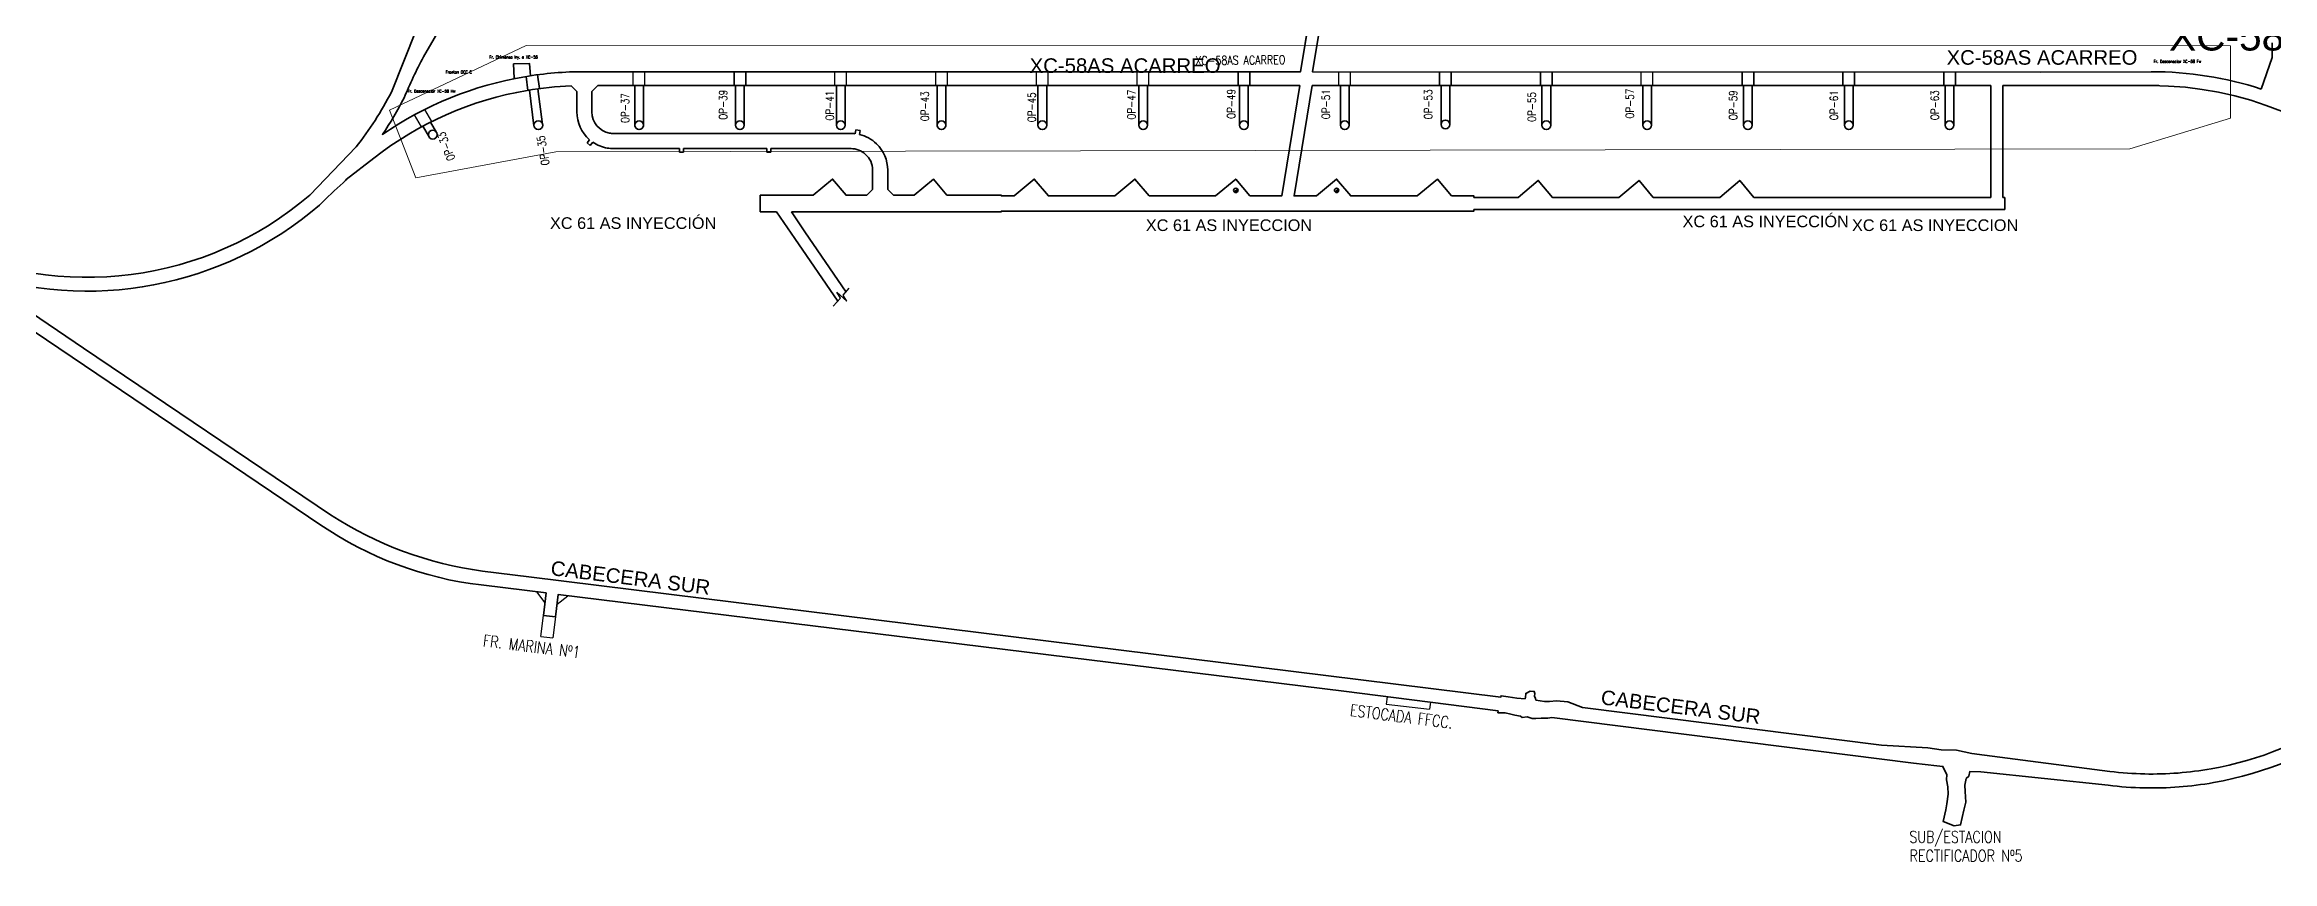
# Model space of a CAD drawing. Header units: millimetres. Extents: x -28 to 1943, y -5245 to 2752.
# Drawn here: x 784 to 1549, y -3154 to -2874 of the extents above; entities that cross this region are included whole.
import ezdxf

# ---------------------------------------------------------------- set-up
doc = ezdxf.new("R2010")
doc.units = ezdxf.units.MM
doc.linetypes.add('CONTINUA', pattern=[0])
doc.layers.add('237', color=1, linetype='Continuous', lineweight=18, transparency=0.5)
doc.styles.add('ARIAL', font='arial.ttf')
doc.styles.add('DG-T1-473 TO 560$1$Standard', font='arial.ttf')
doc.styles.add('ROMANS', font='romans.shx', dxfattribs={"width": 0.8})

msp = doc.modelspace()

# ---------------------------------------------------------------- hatches: boundary and pattern name
at = {"lineweight": 35}
for points in [[(1192.578, -2924.321, 0.6655196), (1193.854, -2923.787, 0.2008265), (1193.631, -2923.253)], [(1227.219, -2924.321, 0.6655196), (1228.495, -2923.787, 0.2008265), (1228.272, -2923.253)]]:
    msp.add_hatch(color=7, dxfattribs=at).paths.add_polyline_path(points)

# ---------------------------------------------------------------- linework, layer by layer
at = {"color": 7, "lineweight": 35}
for p, q in [((1215.361, -2882.982), (1223.515, -2833.561)), ((949.828, -2889.397), (949.208, -2884.634)), ((953.784, -2888.803), (953.165, -2884.043)), ((969.247, -2882.982), (1215.361, -2882.982)), ((1020.684, -2887.782), (1020.684, -2882.982)), ((1024.684, -2887.782), (1024.684, -2882.982)), ((1024.684, -2887.782), (1024.684, -2882.982)), ((1193.889, -2887.782), (1193.889, -2882.982)), ((1197.889, -2887.782), (1197.889, -2882.982)), ((1469.621, -2883.146), (1219.415, -2882.982)), ((1263.127, -2887.782), (1263.127, -2882.982)), ((1267.127, -2887.782), (1267.127, -2882.982)), ((1297.812, -2887.782), (1297.812, -2882.982)), ((1301.812, -2887.782), (1301.812, -2882.982)), ((1367.094, -2887.782), (1367.094, -2882.982)), ((1371.094, -2887.782), (1371.094, -2882.982)), ((1401.735, -2887.782), (1401.735, -2882.982)), ((1405.735, -2887.782), (1405.735, -2882.982)), ((1436.376, -2887.782), (1436.376, -2882.982)), ((1440.376, -2887.782), (1440.376, -2882.982)), ((951.915, -2901.575), (950.321, -2889.315)), ((951.915, -2901.575), (950.321, -2889.315)), ((954.889, -2901.189), (953.289, -2888.87)), ((954.889, -2901.189), (953.289, -2888.87)), ((966.647, -2889.812), (964.647, -2887.872)), ((966.647, -2889.812), (966.647, -2890.945)), ((966.647, -2890.945), (966.647, -2896.834)), ((971.847, -2889.782), (973.847, -2887.782)), ((971.847, -2889.782), (971.847, -2890.945)), ((971.847, -2890.945), (971.847, -2896.834)), ((973.847, -2887.782), (1215.075, -2887.782)), ((986.543, -2901.769), (986.543, -2887.782)), ((986.543, -2901.769), (986.543, -2893.782)), ((989.543, -2901.769), (989.543, -2887.782)), ((989.543, -2901.769), (989.543, -2893.782)), ((1021.184, -2901.622), (1021.184, -2887.782)), ((1024.184, -2901.622), (1024.184, -2887.782)), ((1055.825, -2901.223), (1055.825, -2887.782)), ((1058.825, -2901.223), (1058.825, -2887.782)), ((1090.466, -2901.769), (1090.466, -2887.782)), ((1093.466, -2901.769), (1093.466, -2887.782)), ((1125.107, -2901.252), (1125.107, -2887.782)), ((1128.107, -2901.252), (1128.107, -2887.782)), ((1159.748, -2901.503), (1159.748, -2887.782)), ((1162.748, -2901.503), (1162.748, -2887.782)), ((1194.389, -2901.451), (1194.389, -2887.782)), ((1197.389, -2901.451), (1197.389, -2887.782)), ((1219.331, -2887.782), (1452.528, -2887.778)), ((1229.03, -2901.252), (1229.03, -2887.782)), ((1232.03, -2901.252), (1232.03, -2887.782)), ((1263.627, -2901.105), (1263.627, -2887.782)), ((1266.627, -2901.105), (1266.627, -2887.782)), ((1298.312, -2901.304), (1298.312, -2887.782)), ((1301.312, -2901.304), (1301.312, -2887.782)), ((1332.953, -2901.451), (1332.953, -2887.782)), ((1335.953, -2901.451), (1335.953, -2887.782)), ((1367.594, -2901.304), (1367.594, -2887.782)), ((1370.594, -2901.304), (1370.594, -2887.782)), ((1402.235, -2901.304), (1402.235, -2887.782)), ((1405.235, -2901.304), (1405.235, -2887.782)), ((1436.876, -2901.304), (1436.876, -2887.782)), ((1439.876, -2901.304), (1439.876, -2887.782)), ((1456.728, -2887.778), (1469.608, -2887.778)), ((1469.608, -2887.778), (1510.241, -2887.782)), ((918.457, -2903.945), (916.397, -2900.326, 1447.992)), ((915.85, -2905.429), (913.733, -2901.71, 1488.328)), ((1192.578, -2924.321), (1193.631, -2923.253)), ((1227.219, -2924.321), (1228.272, -2923.253))]:
    msp.add_line(p, q, dxfattribs=at)
at = {"color": 3}
for p, q in [((986.043, -2887.782), (986.043, -2882.982)), ((986.043, -2887.782), (986.043, -2882.982)), ((990.043, -2887.782), (990.043, -2882.982)), ((990.043, -2887.782), (990.043, -2882.982)), ((1089.966, -2887.782), (1089.966, -2882.982)), ((1093.966, -2887.782), (1093.966, -2882.982)), ((1124.607, -2887.782), (1124.607, -2882.982)), ((1128.607, -2887.782), (1128.607, -2882.982)), ((1159.248, -2887.782), (1159.248, -2882.982)), ((1163.248, -2887.782), (1163.248, -2882.982)), ((1228.53, -2887.782), (1228.53, -2882.982)), ((1232.53, -2887.782), (1232.53, -2882.982)), ((1332.453, -2887.782), (1332.453, -2882.982)), ((1336.453, -2887.782), (1336.453, -2882.982)), ((913.282, -2901.952), (910.9, -2897.784)), ((916.835, -2900.107), (914.449, -2895.933)), ((1456.728, -2926.186), (1457.412, -2926.186))]:
    msp.add_line(p, q, dxfattribs=at)
for p, q in [((1055.325, -2887.782), (1055.325, -2882.982)), ((1059.325, -2887.782), (1059.325, -2882.982))]:
    msp.add_line(p, q)
at = {"color": 254, "lineweight": 35}
for p, q in [((1452.528, -2887.778), (1452.528, -2926.186)), ((1456.728, -2887.778), (1456.728, -2926.186)), ((993.006, -2904.232), (979.247, -2904.232)), ((1002.745, -2904.232), (993.006, -2904.232)), ((1060.868, -2904.232), (1002.745, -2904.232)), ((993.006, -2909.432), (979.247, -2909.432)), ((1001.903, -2909.432), (993.006, -2909.432)), ((1031.88, -2909.432), (1003.303, -2909.432)), ((1060.868, -2909.432), (1033.28, -2909.432)), ((1068.268, -2919.617), (1068.268, -2916.832)), ((1073.468, -2919.617), (1073.468, -2916.832)), ((1066.268, -2925.436), (1068.268, -2923.436)), ((1068.268, -2923.436), (1068.268, -2919.617)), ((1073.468, -2923.436), (1073.468, -2919.617)), ((1073.468, -2923.436), (1075.468, -2925.436)), ((1035.288, -2931.136), (1041.582, -2940.35, 2153)), ((1040.379, -2931.136), (1045.045, -2937.985, 2153)), ((1394.02, -2926.186), (1405.808, -2926.186)), ((1417.755, -2930.386), (1457.412, -2930.386)), ((1428.661, -2926.186), (1440.449, -2926.186)), ((1440.449, -2926.186), (1452.528, -2926.186)), ((1456.728, -2926.186), (1457.412, -2926.186)), ((1457.412, -2926.186), (1457.412, -2930.386)), ((1045.045, -2937.985, 2153), (1059.166, -2958.711, 1076.5)), ((1041.582, -2940.35, 2153), (1056.283, -2961.869, 1077.578))]:
    msp.add_line(p, q, dxfattribs=at)
at = {"color": 3, "lineweight": 35}
msp.add_line((1417.759, -2926.186), (1428.661, -2926.186), dxfattribs=at)
at = {"linetype": 'Continuous'}
for p, q in [((952.771, -3061.795), (955.666, -3065.482)), ((959.836, -3065.984), (963.523, -3063.089))]:
    msp.add_line(p, q, dxfattribs=at)
at = {"color": 3, "linetype": 'Continuous'}
for p, q in [((954.269, -3077.084), (955.142, -3069.836)), ((954.269, -3077.084), (958.439, -3077.586)), ((954.269, -3077.084), (958.439, -3077.586)), ((959.312, -3070.338), (958.439, -3077.586)), ((1245.118, -3097.827), (1244.819, -3100.309)), ((1244.819, -3100.309), (1259.712, -3102.102)), ((1260.01, -3099.62), (1259.712, -3102.102))]:
    msp.add_line(p, q, dxfattribs=at)
at = {"color": 7, "lineweight": 35}
for points in [[(881.718, -2547.382, 0.028871), (874.843, -2559.72, 0.0876624), (863.245, -2600.702, 0.0541428), (863.438, -2627.132, 0.0340908), (866.482, -2643.524), (891.835, -2742.112), (896.584, -2760.652), (897.16, -2762.806, 0.0201932), (900.181, -2772.215), (910.616, -2800.829, -0.0501815), (915.384, -2823.887), (915.55, -2846.489, -0.048213), (911.382, -2868.729), (902.904, -2890.008, -0.0477247), (890.778, -2908.841), (874.841, -2925.429, -0.2979374), (747.17, -2941.897)], [(881.718, -2547.382, 0.028871), (874.843, -2559.72, 0.0876624), (863.245, -2600.702, 0.0541428), (863.438, -2627.132, 0.0340908), (866.482, -2643.524), (891.835, -2742.112), (896.584, -2760.652), (897.16, -2762.806, 0.0201932), (900.181, -2772.215), (910.616, -2800.829, -0.0501815), (915.384, -2823.887), (915.55, -2846.489, -0.048213), (911.382, -2868.729), (902.904, -2890.008, -0.0477247), (890.778, -2908.841), (874.841, -2925.429, -0.2979374), (747.17, -2941.897)], [(1608.184, -3068.11, -0.2151388), (1528.254, -3122.578, -0.0486876), (1505.473, -3124.337, -0.0204626), (1493.501, -3123.481), (1450.333, -3117.882), (1446.035, -3117.294), (1440.707, -3116.14), (1435.54, -3116.019), (1430.967, -3115.397), (1414.96, -3114.451), (1312.291, -3101.477), (1307.203, -3099.527), (1303.294, -3099.246), (1300.905, -3099.485), (1299.167, -3099.394), (1296.247, -3098.933), (1296.083, -3098.383), (1295.757, -3097.618), (1295.839, -3096.707), (1295.659, -3095.993), (1294.289, -3095.911), (1292.72, -3096.662), (1292.656, -3098.085), (1292.504, -3098.518), (1289.689, -3098.291), (1286.748, -3097.822), (1284.23, -3097.487), (1284.177, -3097.925), (950.161, -3056.539), (934.237, -3054.609, -0.1107755), (882.042, -3035.301), (797.094, -2977.962), (797.094, -2977.962), (758.034, -2951.597, 0.2670551), (878.247, -2928.814, -0.0179786), (886.353, -2921.187, 0.0031317), (887.413, -2920.079), (896.86, -2912.7, -0.1244129), (949.589, -2889.437)], [(1608.184, -3068.11, -0.2151388), (1528.254, -3122.578, -0.0486876), (1505.473, -3124.337, -0.0204626), (1493.501, -3123.481), (1450.333, -3117.882), (1446.035, -3117.294), (1440.707, -3116.14), (1435.54, -3116.019), (1430.967, -3115.397), (1414.96, -3114.451), (1312.291, -3101.477), (1307.203, -3099.527), (1303.294, -3099.246), (1300.905, -3099.485), (1299.167, -3099.394), (1296.247, -3098.933), (1296.083, -3098.383), (1295.757, -3097.618), (1295.839, -3096.707), (1295.659, -3095.993), (1294.289, -3095.911), (1292.72, -3096.662), (1292.656, -3098.085), (1292.504, -3098.518), (1289.689, -3098.291), (1286.748, -3097.822), (1284.23, -3097.487), (1284.177, -3097.925), (950.161, -3056.539), (934.237, -3054.609, -0.1107755), (882.042, -3035.301), (797.094, -2977.962), (797.094, -2977.962), (758.034, -2951.597, 0.2670551), (878.247, -2928.814, -0.0179786), (886.353, -2921.187, 0.0031317), (887.413, -2920.079), (896.86, -2912.7, -0.1244129), (949.589, -2889.437)]]:
    msp.add_lwpolyline(points, format="xyb", dxfattribs=at)
at = {"lineweight": 35}
msp.add_lwpolyline([(1224.166, -2829.614), (1228.592, -2802.782), (1025.263, -2802.546, 0.1316023), (966.484, -2818.292, 0.1414483), (921.245, -2865.288), (913.943, -2877.936, 0.0251733), (907.276, -2892.003, -0.0282466), (899.844, -2904.56, -0.1091643), (948.787, -2884.704)], format="xyb", dxfattribs=at)
msp.add_lwpolyline([(969.247, -2882.982), (1215.361, -2882.982), (1223.515, -2833.561)], dxfattribs=at)
at = {"color": 7, "lineweight": 35}
for points in [[(1469.621, -2883.146), (1219.415, -2882.982), (1221.588, -2869.808)], [(1549.273, -2873.107), (1549.273, -2878.133), (1545.461, -2888.955)], [(950.662, -2884.382), (950.415, -2880.22), (944.891, -2880.299), (945.124, -2885.215)], [(1469.621, -2883.146), (1507.705, -2882.985)], [(1168.729, -2925.686), (1186.173, -2925.686), (1193.091, -2919.882), (1197.962, -2925.686), (1208.856, -2925.686), (1215.075, -2887.782)], [(1168.729, -2925.686), (1186.173, -2925.686), (1193.091, -2919.882), (1197.962, -2925.686), (1208.856, -2925.686), (1215.075, -2887.782)], [(1219.331, -2887.782), (1213.112, -2925.686), (1220.814, -2925.686), (1227.732, -2919.882), (1232.603, -2925.686), (1249.019, -2925.686)], [(1219.331, -2887.782), (1213.112, -2925.686), (1220.814, -2925.686), (1227.732, -2919.882), (1232.603, -2925.686), (1249.019, -2925.686)], [(970.143, -2907.492), (970.996, -2906.355)], [(971.263, -2908.332), (970.143, -2907.492)], [(971.263, -2908.332), (972.103, -2907.212)], [(1168.735, -2930.886), (1249.023, -2930.886)], [(1168.735, -2930.886), (1249.023, -2930.886)]]:
    msp.add_lwpolyline(points, dxfattribs=at)
at = {"color": 254, "lineweight": 35}
for points in [[(1075.468, -2925.436), (1082.548, -2925.436), (1089.168, -2919.882), (1093.829, -2925.436), (1112.552, -2925.436), (1112.552, -2925.686), (1116.891, -2925.686), (1123.809, -2919.882), (1128.68, -2925.686), (1151.532, -2925.686), (1158.45, -2919.882), (1163.321, -2925.686), (1186.173, -2925.686), (1193.091, -2919.882), (1197.962, -2925.686), (1208.856, -2925.686), (1215.074, -2887.785)], [(1219.331, -2887.785), (1213.112, -2925.686), (1220.814, -2925.686), (1227.732, -2919.882), (1232.603, -2925.686), (1255.455, -2925.686), (1262.373, -2919.882), (1267.244, -2925.686), (1274.912, -2925.686), (1274.912, -2926.186), (1290.096, -2926.186), (1297.014, -2920.382), (1301.885, -2926.186), (1324.737, -2926.186), (1331.655, -2920.382), (1336.526, -2926.186), (1359.379, -2926.186), (1366.296, -2920.382), (1371.167, -2926.186), (1394.02, -2926.186)], [(1062.343, -2904.319), (1062.574, -2902.982)], [(1063.953, -2903.22), (1062.574, -2902.982)], [(1063.722, -2904.56), (1063.953, -2903.22)], [(1001.903, -2909.432), (1001.903, -2910.697)], [(1001.903, -2910.697), (1003.303, -2910.697)], [(1003.303, -2909.432), (1003.303, -2910.697)], [(1031.88, -2909.432), (1031.88, -2910.697)], [(1031.88, -2910.697), (1033.28, -2910.697)], [(1033.28, -2909.432), (1033.28, -2910.697)], [(1029.585, -2925.436), (1047.907, -2925.436), (1054.527, -2919.882), (1059.188, -2925.436), (1066.268, -2925.436)], [(1029.585, -2931.136), (1029.585, -2925.436)], [(1029.585, -2931.136), (1035.288, -2931.136)], [(1040.379, -2931.136), (1112.552, -2931.136), (1112.552, -2930.886), (1274.912, -2930.886), (1274.912, -2930.386), (1450.333, -2930.386)], [(1405.808, -2926.186), (1428.661, -2926.186)], [(1440.449, -2926.186), (1450.333, -2926.186)]]:
    msp.add_lwpolyline(points, dxfattribs=at)
at = {"color": 7, "linetype": 'Continuous', "lineweight": 35}
msp.add_lwpolyline([(1614.52, -3066.795, -0.2247371), (1529.033, -3127.314, -0.0486666), (1505.332, -3129.135, -0.0254192), (1492.927, -3128.247), (1449.09, -3123.602), (1445.362, -3123.484), (1444.972, -3125.155), (1444.076, -3125.925), (1443.619, -3128.188), (1443.781, -3130.34), (1443.928, -3134.024), (1443.267, -3136.808), (1442.19, -3141.844), (1439.981, -3142.192), (1436.226, -3140.713), (1437.088, -3136.705), (1437.466, -3134.552), (1437.876, -3131.282), (1437.806, -3128.819), (1437.353, -3126.385), (1437.393, -3124.553), (1436.539, -3122.826), (1436.084, -3121.752), (1434.027, -3121.527), (1425.983, -3120.682), (1301.69, -3104.976), (1300.279, -3105.184), (1298.084, -3105.12), (1296.229, -3105.264), (1294.969, -3105.241), (1293.273, -3104.758), (1291.546, -3104.919), (1290.877, -3104.451), (1289.025, -3104.185), (1287.603, -3103.802), (1285.624, -3103.365), (1283.171, -3103.307), (1283.251, -3102.646), (1230.204, -3095.943), (960.241, -3062.62), (959.312, -3070.338), (955.142, -3069.836), (956.073, -3062.105), (949.575, -3061.303), (933.713, -3059.381, -0.1203575), (878.626, -3038.786), (737.346, -2943.424)], format="xyb", dxfattribs=at)
msp.add_lwpolyline([(1614.52, -3066.795, -0.2247371), (1529.033, -3127.314, -0.0486666), (1505.332, -3129.135, -0.0254192), (1492.927, -3128.247), (1449.09, -3123.602), (1445.362, -3123.484), (1444.972, -3125.155), (1444.076, -3125.925), (1443.619, -3128.188), (1443.781, -3130.34), (1443.928, -3134.024), (1443.267, -3136.808), (1442.19, -3141.844), (1439.981, -3142.192), (1436.226, -3140.713), (1437.088, -3136.705), (1437.466, -3134.552), (1437.876, -3131.282), (1437.806, -3128.819), (1437.353, -3126.385), (1437.393, -3124.553), (1436.539, -3122.826), (1436.084, -3121.752), (1434.027, -3121.527), (1425.983, -3120.682), (1301.69, -3104.976), (1300.279, -3105.184), (1298.084, -3105.12), (1296.229, -3105.264), (1294.969, -3105.241), (1293.273, -3104.758), (1291.546, -3104.919), (1290.877, -3104.451), (1289.025, -3104.185), (1287.603, -3103.802), (1285.624, -3103.365), (1283.171, -3103.307), (1283.251, -3102.646), (1230.204, -3095.943), (960.241, -3062.62), (959.312, -3070.338), (955.142, -3069.836), (956.073, -3062.105), (949.575, -3061.303), (933.713, -3059.381, -0.1203575), (878.626, -3038.786), (737.346, -2943.424)], format="xyb", dxfattribs=at)
at = {"color": 254, "linetype": 'CONTINUA', "elevation": 1076.5}
msp.add_lwpolyline([(1054.759, -2963.558), (1057.217, -2960.833), (1055.982, -2958.724), (1059.48, -2961.877), (1058.2, -2959.757), (1060.272, -2957.417)], dxfattribs=at)
at = {"color": 7, "lineweight": 35}
for centre, radius in [((953.402, -2901.382), 1.5), ((953.402, -2901.382), 1.5), ((953.402, -2901.382), 1.5), ((953.402, -2901.382), 1.5), ((988.043, -2901.382), 1.5), ((1022.684, -2901.382), 1.5), ((1057.325, -2901.382), 1.5), ((1091.966, -2901.382), 1.5), ((1126.607, -2901.382), 1.5), ((1161.248, -2901.382), 1.5), ((1195.889, -2901.382), 1.5), ((1230.53, -2901.382), 1.5), ((1265.127, -2901.105), 1.5), ((1299.812, -2901.382), 1.5), ((1334.453, -2901.382), 1.5), ((1369.094, -2901.382), 1.5), ((1403.735, -2901.382), 1.5), ((1438.376, -2901.381), 1.5), ((917.124, -2904.632), 1.5), ((1193.104, -2923.787), 0.75), ((1227.745, -2923.787), 0.75)]:
    msp.add_circle(centre, radius, dxfattribs=at)
for centre, radius, start, end in [((969.246, -3005.382), 122.4, 99.622096, 124.542032), ((969.246, -3005.382), 122.4, 89.999573, 99.622096), ((1507.702, -3005.385), 122.4, 72.031994, 89.998688), ((792.505, -2832.552), 129.255, 326.144328, 332.616244), ((969.246, -3005.382), 117.6, 92.241298, 99.622077), ((1507.703, -3005.383), 117.597, 2.060778, 89.999217), ((979.247, -2896.832), 12.6, 179.990433, 229.090687), ((979.247, -2896.832), 7.4, 179.990433, 259.395862), ((979.247, -2896.832), 12.6, 235.462351, 260.251258)]:
    msp.add_arc(centre, radius, start, end, dxfattribs=at)
at = {"color": 254, "lineweight": 35}
for centre, radius, start, end in [((979.329, -2895.875), 13.558, 260.596278, 269.65498), ((979.631, -2892.695), 11.543, 261.301856, 268.094005), ((1060.868, -2916.832), 12.6, 83.278918, 90), ((1060.868, -2916.832), 12.6, 46.102486, 76.909432), ((1060.868, -2916.832), 12.6, 0, 46.102486), ((1060.868, -2916.832), 7.4, 48.428054, 90), ((1060.868, -2916.832), 7.4, 0, 48.428054)]:
    msp.add_arc(centre, radius, start, end, dxfattribs=at)
msp.add_arc((988.32, -3037.68), 154.815, 128.925518, 128.929817)
at = {"layer": '237'}
msp.add_lwpolyline([(911.278, -2919.451), (902.282, -2896.192), (949.239, -2874.03), (1534.899, -2874.137), (1534.899, -2898.915), (1534.899, -2898.915), (1500.355, -2909.464), (959.409, -2910.558), (911.278, -2919.451)], dxfattribs=at)

# ---------------------------------------------------------------- texts
at = {"color": 7, "style": 'ARIAL'}
for s, height, p in [('XC-58AS ACARREO', 10, (1513.79, -2875.714)), ('XC-58AS ACARREO', 5, (1122.25, -2883.397)), ('XC-58AS ACARREO', 5, (1437.353, -2880.594)), ('XC 61 AS INYECCION', 4, (1162.175, -2937.747)), ('XC 61 AS INYECCION', 4, (1404.852, -2937.747))]:
    msp.add_text(s, height=height, dxfattribs=at).set_placement(p)
at = {"color": 254, "style": 'ROMANS', "width": 0.8}
msp.add_text('XC-58AS ACARREO', height=3, rotation=0.63243, dxfattribs=at).set_placement((1179.199, -2880.704))
at = {"color": 7, "style": 'ROMANS', "width": 0.8}
for s, rotation, p in [('OP-37', 90, (984.594, -2900.656)), ('OP-37', 90, (984.594, -2900.656)), ('OP-39', 90, (1018.264, -2899.531)), ('OP-39', 90, (1018.264, -2899.531)), ('OP-41', 90, (1054.928, -2899.815)), ('OP-43', 90, (1087.627, -2900.047)), ('OP-45', 90, (1124.322, -2900.391)), ('OP-47', 90, (1158.6, -2899.469)), ('OP-49', 90, (1192.889, -2899.213)), ('OP-51', 90, (1225.438, -2899.336)), ('OP-53', 90, (1260.616, -2899.38)), ('OP-55', 90, (1296.19, -2900.281)), ('OP-57', 90, (1329.86, -2899.132)), ('OP-59', 90, (1365.394, -2899.664)), ('OP-61', 90, (1400.035, -2899.664)), ('OP-63', 90, (1434.676, -2899.664)), ('OP-33', 111.013964, (924.893, -2912.992)), ('OP-35', 99.603512, (957.255, -2914.933))]:
    msp.add_text(s, height=2.75, rotation=rotation, dxfattribs=at).set_placement(p)
at = {"color": 254, "style": 'DG-T1-473 TO 560$1$Standard'}
for p in [(957.416, -2937.022), (1346.627, -2936.455)]:
    msp.add_text('XC 61 AS INYECCIÓN', height=4, dxfattribs=at).set_placement(p)
at = {"color": 7, "style": 'ARIAL'}
for p in [(957.429, -3055.978), (1318.334, -3100.39)]:
    msp.add_text('CABECERA SUR', height=5, rotation=352.917962, dxfattribs=at).set_placement(p)
at = {"color": 7, "linetype": 'Continuous', "style": 'ROMANS', "width": 0.8}
for s, rotation, p in [('FR. MARINA Nº1', 352.93687, (934.199, -3080.44)), ('ESTOCADA FFCC.', 352.809571, (1232.142, -3104.334))]:
    msp.add_text(s, height=4, rotation=rotation, dxfattribs=at).set_placement(p)
for s, p in [('SUB/ESTACION', (1424.568, -3147.978)), ('RECTIFICADOR Nº5', (1424.625, -3154.406))]:
    msp.add_text(s, height=4, dxfattribs=at).set_placement(p)
at = {"color": 7, "char_height": 1, "attachment_point": 1, "style": 'ROMANS'}
for s, width, insert in [('Fr. Chimenea Iny. a XC-58', 19.84057, (936.585, -2877.478)), ('Fronton OCC C', 10.38952, (921.582, -2882.618)), ('Fr. Desconector XC-58 Fw', 17.0291, (1508.54, -2878.958)), ('Fr. Desconector XC-58 Hw', 17.0291, (908.523, -2889.169))]:
    msp.add_mtext_dynamic_manual_height_columns(s, width=width, gutter_width=5, heights=[0], dxfattribs=dict(at, insert=insert))

doc.saveas('drawing.dxf')
